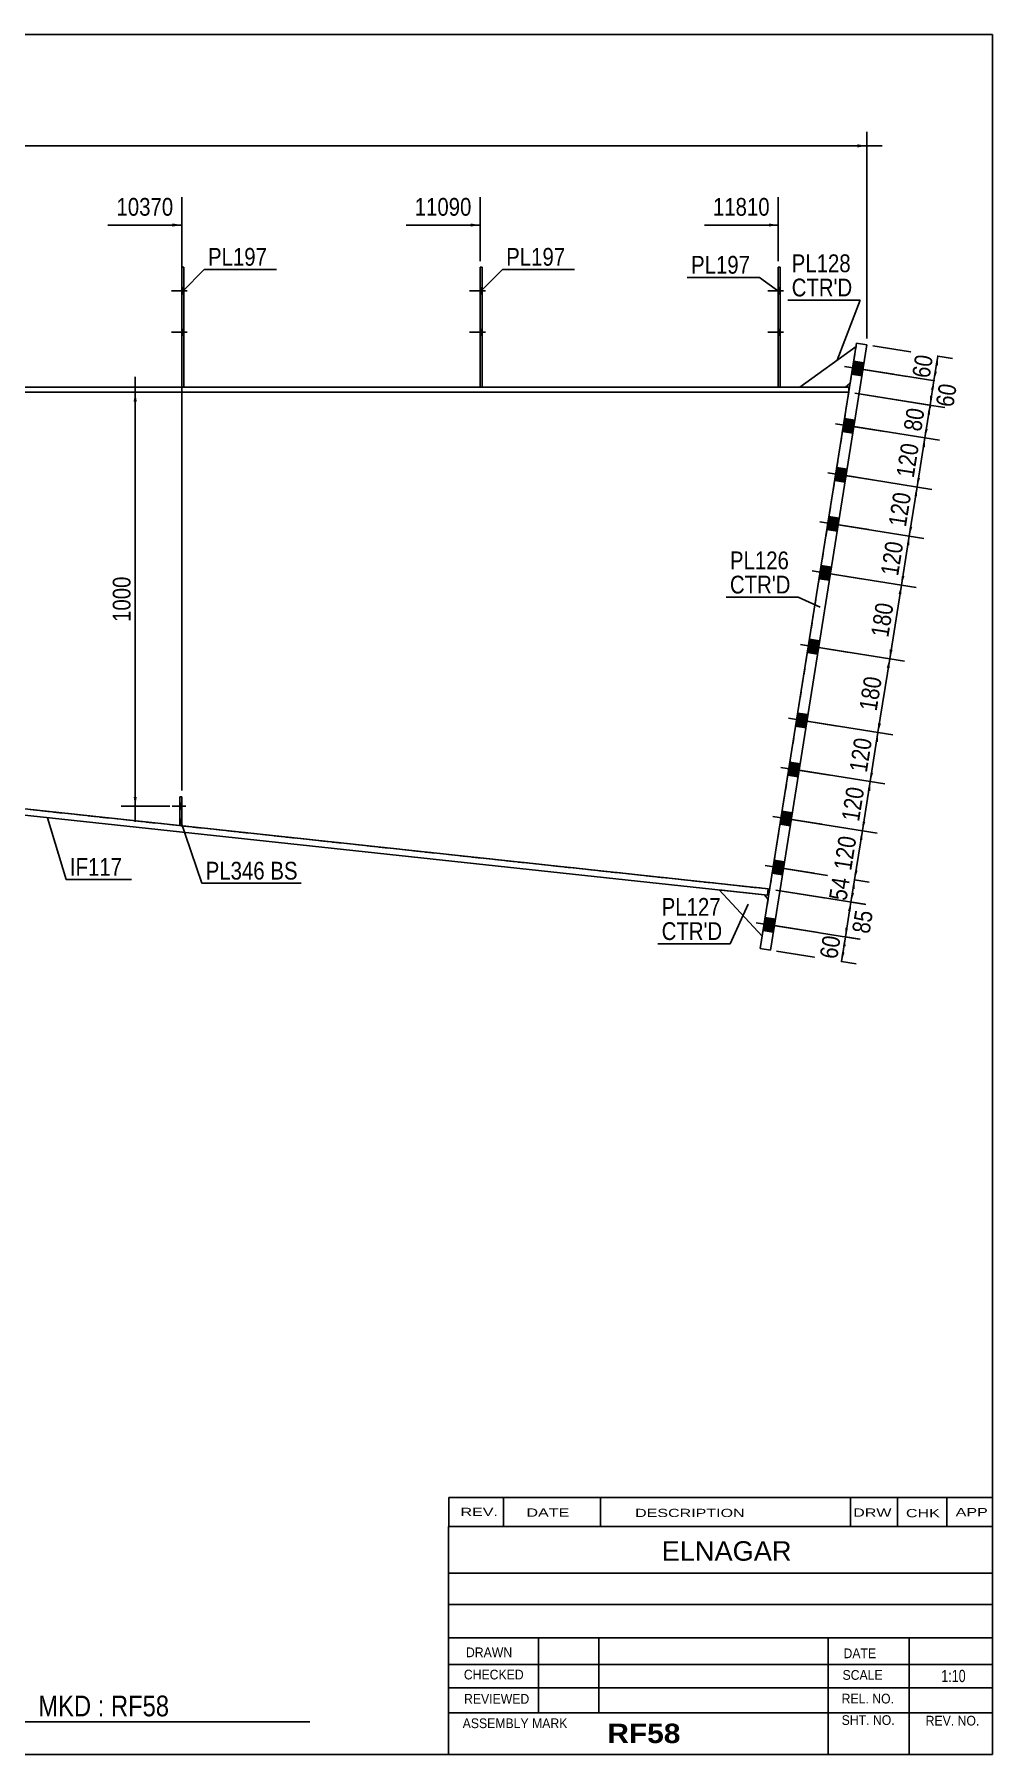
# Model space of a CAD drawing. Header units: millimetres. Extents: x -24 to 379, y -189 to 88.
# Drawn here: x 224.3 to 378.5, y -189.4 to 87.6 of the extents above; entities that cross this region are included whole.
import ezdxf

# ---------------------------------------------------------------- set-up
doc = ezdxf.new("R2010")
doc.units = ezdxf.units.MM
doc.linetypes.add('DXK_LINE_DOT1', pattern=[1.8814, 0.9407, -0.9407])
doc.linetypes.add('DXK_LINE_DOT2', pattern=[3.9198, 1.9599, -1.9599])
doc.styles.add('Arial', font='ARIAL.TTF', dxfattribs={"height": 0.2})
doc.styles.add('Arial Bold', font='ARIALBD.TTF', dxfattribs={"height": 0.2})
doc.styles.add('Arial Narrow', font='ARIALN.TTF', dxfattribs={"height": 0.2})

# ---------------------------------------------------------------- blocks, each defined once
blk = doc.blocks.new('Unknown-627207669-1211')
at = {"color": 5, "linetype": 'Continuous'}
for p, q in [((378.54, 87.63), (-21.46, 87.63)), ((-21.46, 87.63), (-21.46, -189.37)), ((378.54, -189.37), (378.54, 87.63)), ((-21.46, -189.37), (378.54, -189.37))]:
    blk.add_line(p, q, dxfattribs=at)
at = {"color": 174, "linetype": 'Continuous', "style": 'Arial'}
blk.add_text('Tekla structures', height=1.9102, rotation=90, dxfattribs=at).set_placement((-21.96, -188.87))
blk = doc.blocks.new('Part-627207669-1991 - 1598')
at = {"color": 2, "linetype": 'Continuous'}
for p, q in [((176.72, -32.15), (176.62, -33.15)), ((176.62, -33.15), (342.3, -50.97)), ((176.72, -32.15), (342.41, -49.97)), ((342.41, -49.97), (342.3, -50.97))]:
    blk.add_line(p, q, dxfattribs=at)
blk = doc.blocks.new('Part-627207669-2062 - 1598')
at = {"color": 2, "linetype": 'Continuous'}
for p, q in [((166.25, 30), (166.25, -30)), ((342.67, -50), (342.41, -49.97))]:
    blk.add_line(p, q, dxfattribs=at)
at = {"color": 7, "linetype": 'DXK_LINE_DOT1'}
for p, q in [((166.25, 30), (171.72, 30)), ((171.82, 30), (355.39, 30)), ((355.39, 30), (342.67, -50)), ((166.25, -30), (166.92, -30)), ((171.72, -30.52), (166.92, -30)), ((166.92, -30), (171.72, -30.52)), ((342.41, -49.97), (171.82, -31.62)), ((171.82, -31.62), (342.67, -49.99))]:
    blk.add_line(p, q, dxfattribs=at)
blk = doc.blocks.new('Part-627207669-1969 - 1598')
at = {"color": 2, "linetype": 'Continuous'}
for p, q in [((341.14, -59.58), (356.65, 37.9)), ((358.29, 37.64), (342.79, -59.84)), ((356.65, 37.9), (358.29, 37.64)), ((342.79, -59.84), (341.14, -59.58))]:
    blk.add_line(p, q, dxfattribs=at)
blk = doc.blocks.new('Part-627207669-1775 - 1598')
at = {"color": 2, "linetype": 'Continuous'}
for p, q in [((296.37, 50.13), (296.04, 50.13)), ((296.04, 50.13), (296.04, 30.8)), ((296.37, 30.8), (296.37, 50.13))]:
    blk.add_line(p, q, dxfattribs=at)
at = {"color": 7, "linetype": 'DXK_LINE_DOT1'}
blk.add_line((296.04, 30.8), (296.37, 30.8), dxfattribs=at)
blk = doc.blocks.new('Part-627207669-2106 - 1598')
at = {"color": 2, "linetype": 'Continuous'}
for p, q in [((152.25, 30.8), (152.25, 30)), ((171.72, 30.8), (152.25, 30.8)), ((355.39, 30.8), (171.82, 30.8)), ((355.39, 30), (355.39, 30.8)), ((152.25, 30), (171.72, 30)), ((171.82, 30), (355.39, 30))]:
    blk.add_line(p, q, dxfattribs=at)
blk = doc.blocks.new('Part-627207669-1780 - 1598')
at = {"color": 2, "linetype": 'Continuous'}
for p, q in [((344.37, 50.13), (344.04, 50.13)), ((344.04, 50.13), (344.04, 30.8)), ((344.37, 30.8), (344.37, 50.13))]:
    blk.add_line(p, q, dxfattribs=at)
at = {"color": 7, "linetype": 'DXK_LINE_DOT1'}
blk.add_line((344.04, 30.8), (344.37, 30.8), dxfattribs=at)
blk = doc.blocks.new('Part-627207669-1911 - 1598')
at = {"color": 2, "linetype": 'Continuous'}
for p, q in [((356.57, 37.38), (347.52, 30.8)), ((354.85, 30.8), (355.62, 31.46))]:
    blk.add_line(p, q, dxfattribs=at)
at = {"color": 7, "linetype": 'DXK_LINE_DOT1'}
for p, q in [((355.62, 31.46), (356.57, 37.38)), ((347.52, 30.8), (354.85, 30.8))]:
    blk.add_line(p, q, dxfattribs=at)
blk = doc.blocks.new('Part-627207669-1940 - 1598')
at = {"color": 2, "linetype": 'Continuous'}
for p, q in [((341.46, -57.58), (334.55, -50.14)), ((341.85, -50.93), (334.55, -50.14)), ((342.4, -51.66), (341.85, -50.93))]:
    blk.add_line(p, q, dxfattribs=at)
at = {"color": 7, "linetype": 'DXK_LINE_DOT1'}
blk.add_line((342.4, -51.66), (341.46, -57.58), dxfattribs=at)
blk = doc.blocks.new('Bolt-627207669-2156 - 1598')
at = {"linetype": 'Continuous'}
for points in [[(356.19, 35), (355.85, 32.9), (357.5, 32.64), (357.83, 34.74)], [(356.19, 35), (355.85, 32.9), (357.5, 32.64), (357.83, 34.74)], [(356.19, 35), (355.85, 32.9), (357.5, 32.64), (357.83, 34.74)], [(356.19, 35), (355.85, 32.9), (357.5, 32.64), (357.83, 34.74)], [(354.72, 25.79), (354.39, 23.68), (356.03, 23.42), (356.37, 25.52)], [(354.72, 25.79), (354.39, 23.68), (356.03, 23.42), (356.37, 25.52)], [(354.72, 25.79), (354.39, 23.68), (356.03, 23.42), (356.37, 25.52)], [(354.72, 25.79), (354.39, 23.68), (356.03, 23.42), (356.37, 25.52)], [(353.46, 17.89), (353.13, 15.78), (354.77, 15.52), (355.11, 17.62)], [(353.46, 17.89), (353.13, 15.78), (354.77, 15.52), (355.11, 17.62)], [(353.46, 17.89), (353.13, 15.78), (354.77, 15.52), (355.11, 17.62)], [(353.46, 17.89), (353.13, 15.78), (354.77, 15.52), (355.11, 17.62)], [(352.21, 9.98), (351.87, 7.88), (353.52, 7.62), (353.85, 9.72)], [(352.21, 9.98), (351.87, 7.88), (353.52, 7.62), (353.85, 9.72)], [(352.21, 9.98), (351.87, 7.88), (353.52, 7.62), (353.85, 9.72)], [(352.21, 9.98), (351.87, 7.88), (353.52, 7.62), (353.85, 9.72)], [(350.95, 2.08), (350.62, -0.02), (352.26, -0.28), (352.6, 1.82)], [(350.95, 2.08), (350.62, -0.02), (352.26, -0.28), (352.6, 1.82)], [(350.95, 2.08), (350.62, -0.02), (352.26, -0.28), (352.6, 1.82)], [(350.95, 2.08), (350.62, -0.02), (352.26, -0.28), (352.6, 1.82)], [(349.06, -9.78), (348.73, -11.89), (350.37, -12.15), (350.71, -10.04)], [(349.06, -9.78), (348.73, -11.89), (350.37, -12.15), (350.71, -10.04)], [(349.06, -9.78), (348.73, -11.89), (350.37, -12.15), (350.71, -10.04)], [(349.06, -9.78), (348.73, -11.89), (350.37, -12.15), (350.71, -10.04)], [(347.18, -21.65), (346.84, -23.76), (348.49, -24.02), (348.82, -21.91)], [(347.18, -21.65), (346.84, -23.76), (348.49, -24.02), (348.82, -21.91)], [(347.18, -21.65), (346.84, -23.76), (348.49, -24.02), (348.82, -21.91)], [(347.18, -21.65), (346.84, -23.76), (348.49, -24.02), (348.82, -21.91)], [(345.92, -29.55), (345.58, -31.66), (347.23, -31.92), (347.56, -29.82)], [(345.92, -29.55), (345.58, -31.66), (347.23, -31.92), (347.56, -29.82)], [(345.92, -29.55), (345.58, -31.66), (347.23, -31.92), (347.56, -29.82)], [(345.92, -29.55), (345.58, -31.66), (347.23, -31.92), (347.56, -29.82)], [(344.66, -37.45), (344.33, -39.56), (345.97, -39.82), (346.31, -37.72)], [(344.66, -37.45), (344.33, -39.56), (345.97, -39.82), (346.31, -37.72)], [(344.66, -37.45), (344.33, -39.56), (345.97, -39.82), (346.31, -37.72)], [(344.66, -37.45), (344.33, -39.56), (345.97, -39.82), (346.31, -37.72)], [(343.41, -45.35), (343.07, -47.46), (344.72, -47.72), (345.05, -45.62)], [(343.41, -45.35), (343.07, -47.46), (344.72, -47.72), (345.05, -45.62)], [(343.41, -45.35), (343.07, -47.46), (344.72, -47.72), (345.05, -45.62)], [(343.41, -45.35), (343.07, -47.46), (344.72, -47.72), (345.05, -45.62)], [(341.94, -54.57), (341.6, -56.68), (343.25, -56.94), (343.59, -54.83)], [(341.94, -54.57), (341.6, -56.68), (343.25, -56.94), (343.59, -54.83)], [(341.94, -54.57), (341.6, -56.68), (343.25, -56.94), (343.59, -54.83)], [(341.94, -54.57), (341.6, -56.68), (343.25, -56.94), (343.59, -54.83)]]:
    blk.add_hatch(color=3, dxfattribs=at).paths.add_polyline_path(points)
at = {"color": 3, "linetype": 'Continuous'}
for p, q in [((354.72, 34.16), (362.6, 32.9)), ((354.72, 34.16), (362.6, 32.9)), ((354.72, 34.16), (362.6, 32.9)), ((354.72, 34.16), (362.6, 32.9)), ((356.19, 35), (357.83, 34.74)), ((356.19, 35), (357.83, 34.74)), ((356.19, 35), (357.83, 34.74)), ((356.19, 35), (357.83, 34.74)), ((355.85, 32.9), (357.5, 32.64)), ((355.85, 32.9), (357.5, 32.64)), ((355.85, 32.9), (357.5, 32.64)), ((355.85, 32.9), (357.5, 32.64)), ((353.25, 24.94), (361.14, 23.69)), ((353.25, 24.94), (361.14, 23.69)), ((353.25, 24.94), (361.14, 23.69)), ((353.25, 24.94), (361.14, 23.69)), ((354.72, 25.79), (356.37, 25.52)), ((354.72, 25.79), (356.37, 25.52)), ((354.72, 25.79), (356.37, 25.52)), ((354.72, 25.79), (356.37, 25.52)), ((354.39, 23.68), (356.03, 23.42)), ((354.39, 23.68), (356.03, 23.42)), ((354.39, 23.68), (356.03, 23.42)), ((354.39, 23.68), (356.03, 23.42)), ((352, 17.04), (359.88, 15.79)), ((352, 17.04), (359.88, 15.79)), ((352, 17.04), (359.88, 15.79)), ((352, 17.04), (359.88, 15.79)), ((353.46, 17.89), (355.11, 17.62)), ((353.46, 17.89), (355.11, 17.62)), ((353.46, 17.89), (355.11, 17.62)), ((353.46, 17.89), (355.11, 17.62)), ((353.13, 15.78), (354.77, 15.52)), ((353.13, 15.78), (354.77, 15.52)), ((353.13, 15.78), (354.77, 15.52)), ((353.13, 15.78), (354.77, 15.52)), ((350.74, 9.14), (358.62, 7.88)), ((350.74, 9.14), (358.62, 7.88)), ((350.74, 9.14), (358.62, 7.88)), ((350.74, 9.14), (358.62, 7.88)), ((352.21, 9.98), (353.85, 9.72)), ((352.21, 9.98), (353.85, 9.72)), ((352.21, 9.98), (353.85, 9.72)), ((352.21, 9.98), (353.85, 9.72)), ((351.87, 7.88), (353.52, 7.62)), ((351.87, 7.88), (353.52, 7.62)), ((351.87, 7.88), (353.52, 7.62)), ((351.87, 7.88), (353.52, 7.62)), ((349.48, 1.24), (357.37, -0.02)), ((349.48, 1.24), (357.37, -0.02)), ((349.48, 1.24), (357.37, -0.02)), ((349.48, 1.24), (357.37, -0.02)), ((350.95, 2.08), (352.6, 1.82)), ((350.95, 2.08), (352.6, 1.82)), ((350.95, 2.08), (352.6, 1.82)), ((350.95, 2.08), (352.6, 1.82)), ((350.62, -0.02), (352.26, -0.28)), ((350.62, -0.02), (352.26, -0.28)), ((350.62, -0.02), (352.26, -0.28)), ((350.62, -0.02), (352.26, -0.28)), ((347.6, -10.63), (355.48, -11.88)), ((347.6, -10.63), (355.48, -11.88)), ((347.6, -10.63), (355.48, -11.88)), ((347.6, -10.63), (355.48, -11.88)), ((349.06, -9.78), (350.71, -10.04)), ((349.06, -9.78), (350.71, -10.04)), ((349.06, -9.78), (350.71, -10.04)), ((349.06, -9.78), (350.71, -10.04)), ((348.73, -11.89), (350.37, -12.15)), ((348.73, -11.89), (350.37, -12.15)), ((348.73, -11.89), (350.37, -12.15)), ((348.73, -11.89), (350.37, -12.15)), ((347.18, -21.65), (348.82, -21.91)), ((347.18, -21.65), (348.82, -21.91)), ((347.18, -21.65), (348.82, -21.91)), ((347.18, -21.65), (348.82, -21.91)), ((345.71, -22.5), (353.59, -23.75)), ((345.71, -22.5), (353.59, -23.75)), ((345.71, -22.5), (353.59, -23.75)), ((345.71, -22.5), (353.59, -23.75)), ((346.84, -23.76), (348.49, -24.02)), ((346.84, -23.76), (348.49, -24.02)), ((346.84, -23.76), (348.49, -24.02)), ((346.84, -23.76), (348.49, -24.02)), ((344.45, -30.4), (352.34, -31.65)), ((344.45, -30.4), (352.34, -31.65)), ((344.45, -30.4), (352.34, -31.65)), ((344.45, -30.4), (352.34, -31.65)), ((345.92, -29.55), (347.56, -29.82)), ((345.92, -29.55), (347.56, -29.82)), ((345.92, -29.55), (347.56, -29.82)), ((345.92, -29.55), (347.56, -29.82)), ((345.58, -31.66), (347.23, -31.92)), ((345.58, -31.66), (347.23, -31.92)), ((345.58, -31.66), (347.23, -31.92)), ((345.58, -31.66), (347.23, -31.92)), ((343.19, -38.3), (351.08, -39.55)), ((343.19, -38.3), (351.08, -39.55)), ((343.19, -38.3), (351.08, -39.55)), ((343.19, -38.3), (351.08, -39.55)), ((344.66, -37.45), (346.31, -37.72)), ((344.66, -37.45), (346.31, -37.72)), ((344.66, -37.45), (346.31, -37.72)), ((344.66, -37.45), (346.31, -37.72)), ((344.33, -39.56), (345.97, -39.82)), ((344.33, -39.56), (345.97, -39.82)), ((344.33, -39.56), (345.97, -39.82)), ((344.33, -39.56), (345.97, -39.82)), ((341.94, -46.2), (349.82, -47.46)), ((341.94, -46.2), (349.82, -47.46)), ((341.94, -46.2), (349.82, -47.46)), ((341.94, -46.2), (349.82, -47.46)), ((343.41, -45.35), (345.05, -45.62)), ((343.41, -45.35), (345.05, -45.62)), ((343.41, -45.35), (345.05, -45.62)), ((343.41, -45.35), (345.05, -45.62)), ((343.07, -47.46), (344.72, -47.72)), ((343.07, -47.46), (344.72, -47.72)), ((343.07, -47.46), (344.72, -47.72)), ((343.07, -47.46), (344.72, -47.72)), ((341.94, -54.57), (343.59, -54.83)), ((341.94, -54.57), (343.59, -54.83)), ((341.94, -54.57), (343.59, -54.83)), ((341.94, -54.57), (343.59, -54.83)), ((340.47, -55.42), (348.36, -56.67)), ((340.47, -55.42), (348.36, -56.67)), ((340.47, -55.42), (348.36, -56.67)), ((340.47, -55.42), (348.36, -56.67)), ((341.6, -56.68), (343.25, -56.94)), ((341.6, -56.68), (343.25, -56.94)), ((341.6, -56.68), (343.25, -56.94)), ((341.6, -56.68), (343.25, -56.94))]:
    blk.add_line(p, q, dxfattribs=at)
blk = doc.blocks.new('Bolt-627207669-2158 - 1598')
at = {"linetype": 'Continuous'}
blk.add_hatch(color=3, dxfattribs=at).paths.add_polyline_path([(248.04, -37.12), (248.04, -36.18), (247.71, -36.18), (247.71, -37.12)])
at = {"color": 3, "linetype": 'Continuous'}
for p, q in [((248.67, -36.65), (246.47, -36.65)), ((248.04, -36.18), (247.71, -36.18)), ((248.04, -37.12), (247.71, -37.12))]:
    blk.add_line(p, q, dxfattribs=at)
blk = doc.blocks.new('Bolt-627207669-2159 - 1598')
at = {"color": 3, "linetype": 'DXK_LINE_DOT2'}
for p, q in [((248.67, -36.65), (246.47, -36.65)), ((248.04, -36.18), (247.71, -36.18)), ((248.04, -37.12), (247.71, -37.12))]:
    blk.add_line(p, q, dxfattribs=at)
blk = doc.blocks.new('Bolt-627207669-2160 - 1598')
at = {"linetype": 'Continuous'}
for points in [[(248.37, 45.87), (248.37, 46.8), (248.04, 46.8), (248.04, 45.87)], [(248.37, 45.87), (248.37, 46.8), (248.04, 46.8), (248.04, 45.87)], [(248.37, 39.2), (248.37, 40.13), (248.04, 40.13), (248.04, 39.2)], [(248.37, 39.2), (248.37, 40.13), (248.04, 40.13), (248.04, 39.2)]]:
    blk.add_hatch(color=3, dxfattribs=at).paths.add_polyline_path(points)
at = {"color": 3, "linetype": 'Continuous'}
for p, q in [((248.91, 46.33), (246.37, 46.33)), ((248.91, 46.33), (246.37, 46.33)), ((248.37, 46.8), (248.04, 46.8)), ((248.37, 46.8), (248.04, 46.8)), ((248.37, 45.87), (248.04, 45.87)), ((248.37, 45.87), (248.04, 45.87)), ((248.91, 39.67), (246.37, 39.67)), ((248.91, 39.67), (246.37, 39.67)), ((248.37, 40.13), (248.04, 40.13)), ((248.37, 40.13), (248.04, 40.13)), ((248.37, 39.2), (248.04, 39.2)), ((248.37, 39.2), (248.04, 39.2))]:
    blk.add_line(p, q, dxfattribs=at)
blk = doc.blocks.new('Part-627207669-2165 - 1598')
at = {"color": 2, "linetype": 'Continuous'}
for p, q in [((247.71, -39.75), (247.71, -35.12)), ((247.71, -35.12), (248.04, -35.12)), ((248.04, -35.12), (248.04, -39.75)), ((248.04, -39.75), (247.71, -39.75))]:
    blk.add_line(p, q, dxfattribs=at)
at = {"color": 7, "linetype": 'DXK_LINE_DOT1'}
blk.add_line((247.71, -38.75), (248.04, -38.75), dxfattribs=at)
blk = doc.blocks.new('Part-627207669-2170 - 1598')
at = {"color": 7, "linetype": 'DXK_LINE_DOT1'}
for p, q in [((247.71, -39.75), (247.71, -35.12)), ((247.71, -35.12), (248.04, -35.12)), ((248.04, -39.75), (248.04, -35.12)), ((248.04, -39.75), (247.71, -39.75))]:
    blk.add_line(p, q, dxfattribs=at)
blk = doc.blocks.new('Part-627207669-2175 - 1598')
at = {"color": 2, "linetype": 'Continuous'}
for p, q in [((248.37, 50.13), (248.04, 50.13)), ((248.04, 50.13), (248.04, 30.8)), ((248.37, 30.8), (248.37, 50.13))]:
    blk.add_line(p, q, dxfattribs=at)
at = {"color": 7, "linetype": 'DXK_LINE_DOT1'}
blk.add_line((248.04, 30.8), (248.37, 30.8), dxfattribs=at)
blk = doc.blocks.new('Bolt-627207669-2254 - 1598')
at = {"linetype": 'Continuous'}
for points in [[(296.37, 45.87), (296.37, 46.8), (296.04, 46.8), (296.04, 45.87)], [(296.37, 45.87), (296.37, 46.8), (296.04, 46.8), (296.04, 45.87)], [(296.37, 39.2), (296.37, 40.13), (296.04, 40.13), (296.04, 39.2)], [(296.37, 39.2), (296.37, 40.13), (296.04, 40.13), (296.04, 39.2)]]:
    blk.add_hatch(color=3, dxfattribs=at).paths.add_polyline_path(points)
at = {"color": 3, "linetype": 'Continuous'}
for p, q in [((296.91, 46.33), (294.37, 46.33)), ((296.91, 46.33), (294.37, 46.33)), ((296.37, 46.8), (296.04, 46.8)), ((296.37, 46.8), (296.04, 46.8)), ((296.37, 45.87), (296.04, 45.87)), ((296.37, 45.87), (296.04, 45.87)), ((296.91, 39.67), (294.37, 39.67)), ((296.91, 39.67), (294.37, 39.67)), ((296.37, 40.13), (296.04, 40.13)), ((296.37, 40.13), (296.04, 40.13)), ((296.37, 39.2), (296.04, 39.2)), ((296.37, 39.2), (296.04, 39.2))]:
    blk.add_line(p, q, dxfattribs=at)
blk = doc.blocks.new('Bolt-627207669-2255 - 1598')
at = {"linetype": 'Continuous'}
for points in [[(344.37, 45.87), (344.37, 46.8), (344.04, 46.8), (344.04, 45.87)], [(344.37, 45.87), (344.37, 46.8), (344.04, 46.8), (344.04, 45.87)], [(344.37, 39.2), (344.37, 40.13), (344.04, 40.13), (344.04, 39.2)], [(344.37, 39.2), (344.37, 40.13), (344.04, 40.13), (344.04, 39.2)]]:
    blk.add_hatch(color=3, dxfattribs=at).paths.add_polyline_path(points)
at = {"color": 3, "linetype": 'Continuous'}
for p, q in [((344.91, 46.33), (342.37, 46.33)), ((344.91, 46.33), (342.37, 46.33)), ((344.37, 46.8), (344.04, 46.8)), ((344.37, 46.8), (344.04, 46.8)), ((344.37, 45.87), (344.04, 45.87)), ((344.37, 45.87), (344.04, 45.87)), ((344.91, 39.67), (342.37, 39.67)), ((344.91, 39.67), (342.37, 39.67)), ((344.37, 40.13), (344.04, 40.13)), ((344.37, 40.13), (344.04, 40.13)), ((344.37, 39.2), (344.04, 39.2)), ((344.37, 39.2), (344.04, 39.2))]:
    blk.add_line(p, q, dxfattribs=at)
blk = doc.blocks.new('StraightDimension-627207669-2684 - 1598')
at = {"linetype": 'Continuous'}
for points in [[(359.61, -26.23), (360.09, -24.79), (360.1, -26.31)], [(359.32, -31.25), (358.84, -32.69), (358.83, -31.17)]]:
    blk.add_hatch(color=7, dxfattribs=at).paths.add_polyline_path(points)
at = {"color": 7, "linetype": 'Continuous'}
for p, q in [((347.99, -22.87), (362.46, -25.17)), ((358.84, -32.69), (360.09, -24.79)), ((346.74, -30.77), (361.21, -33.07))]:
    blk.add_line(p, q, dxfattribs=at)
at = {"color": 0}
blk.add_wipeout([(359.84, -25.42), (355.69, -24.76), (354.64, -31.36), (358.79, -32.02)], dxfattribs=at)
at = {"color": 3, "style": 'Arial Narrow'}
blk.add_text('120', height=2.863, rotation=80.9647, dxfattribs=at).set_placement((358.29, -31.33))
blk = doc.blocks.new('StraightDimension-627207669-2736 - 1598')
at = {"linetype": 'Continuous'}
for points in [[(369.59, 33.31), (369.11, 31.87), (369.09, 33.39)], [(369.25, 34.38), (369.73, 35.82), (369.74, 34.3)]]:
    blk.add_hatch(color=7, dxfattribs=at).paths.add_polyline_path(points)
at = {"color": 7, "linetype": 'Continuous'}
for p, q in [((359.28, 37.48), (372.1, 35.44)), ((357.01, 33.79), (371.48, 31.49)), ((369.11, 31.87), (369.73, 35.82))]:
    blk.add_line(p, q, dxfattribs=at)
at = {"color": 0}
blk.add_wipeout([(369.65, 36.27), (365.5, 36.93), (364.74, 32.13), (368.89, 31.47)], dxfattribs=at)
at = {"color": 3, "style": 'Arial Narrow'}
blk.add_text('60', height=2.863, rotation=80.9647, dxfattribs=at).set_placement((368.39, 32.16))
blk = doc.blocks.new('StraightDimension-627207669-2278 - 1598')
at = {"linetype": 'Continuous'}
blk.add_hatch(color=7, dxfattribs=at).paths.add_polyline_path([(342.54, 57.18), (344.04, 56.93), (342.54, 56.68)])
at = {"color": 7, "linetype": 'Continuous'}
for p, q in [((344.04, 51.13), (344.04, 61.43)), ((332.15, 56.93), (344.04, 56.93))]:
    blk.add_line(p, q, dxfattribs=at)
at = {"color": 0}
blk.add_wipeout([(343.27, 57.83), (343.27, 62.03), (332.93, 62.03), (332.93, 57.83)], dxfattribs=at)
at = {"color": 3, "style": 'Arial Narrow'}
blk.add_text('11810', height=2.863, dxfattribs=at).set_placement((333.53, 58.43))
blk = doc.blocks.new('StraightDimension-627207669-2479 - 1598')
at = {"linetype": 'Continuous'}
for points in [[(0.17, 69.43), (-1.33, 69.68), (0.17, 69.93)], [(356.79, 69.93), (358.29, 69.68), (356.79, 69.43)]]:
    blk.add_hatch(color=7, dxfattribs=at).paths.add_polyline_path(points)
at = {"color": 7, "linetype": 'Continuous'}
for p, q in [((-1.33, 69.68), (-3.83, 69.68)), ((-1.33, 39), (-1.33, 71.93)), ((-1.33, 69.68), (358.29, 69.68)), ((358.29, 38.64), (358.29, 71.93)), ((358.29, 69.68), (360.79, 69.68))]:
    blk.add_line(p, q, dxfattribs=at)
at = {"color": 0}
blk.add_wipeout([(183.65, 69.83), (183.65, 74.03), (173.31, 74.03), (173.31, 69.83)], dxfattribs=at)
at = {"color": 3, "style": 'Arial Narrow'}
blk.add_text('12044', height=2.863, dxfattribs=at).set_placement((173.91, 70.43))
blk = doc.blocks.new('StraightDimension-627207669-2279 - 1598')
at = {"linetype": 'Continuous'}
blk.add_hatch(color=7, dxfattribs=at).paths.add_polyline_path([(294.54, 57.18), (296.04, 56.93), (294.54, 56.68)])
at = {"color": 7, "linetype": 'Continuous'}
for p, q in [((296.04, 51.13), (296.04, 61.43)), ((284.15, 56.93), (296.04, 56.93))]:
    blk.add_line(p, q, dxfattribs=at)
at = {"color": 0}
blk.add_wipeout([(295.27, 57.83), (295.27, 62.03), (284.93, 62.03), (284.93, 57.83)], dxfattribs=at)
at = {"color": 3, "style": 'Arial Narrow'}
blk.add_text('11090', height=2.863, dxfattribs=at).set_placement((285.53, 58.43))
blk = doc.blocks.new('StraightDimension-627207669-2280 - 1598')
at = {"linetype": 'Continuous'}
blk.add_hatch(color=7, dxfattribs=at).paths.add_polyline_path([(246.54, 57.18), (248.04, 56.93), (246.54, 56.68)])
at = {"color": 7, "linetype": 'Continuous'}
for p, q in [((248.04, -34.14), (248.04, 61.43)), ((236.15, 56.93), (248.04, 56.93))]:
    blk.add_line(p, q, dxfattribs=at)
at = {"color": 0}
blk.add_wipeout([(247.27, 57.83), (247.27, 62.03), (236.93, 62.03), (236.93, 57.83)], dxfattribs=at)
at = {"color": 3, "style": 'Arial Narrow'}
blk.add_text('10370', height=2.863, dxfattribs=at).set_placement((237.53, 58.43))
blk = doc.blocks.new('StraightDimension-627207669-2640 - 1598')
at = {"linetype": 'Continuous'}
for points in [[(354.38, -59.15), (354.86, -57.71), (354.87, -59.23)], [(354.71, -60.22), (354.23, -61.66), (354.22, -60.14)]]:
    blk.add_hatch(color=7, dxfattribs=at).paths.add_polyline_path(points)
at = {"color": 7, "linetype": 'Continuous'}
for p, q in [((342.76, -55.78), (357.23, -58.08)), ((354.23, -61.66), (354.86, -57.71)), ((343.78, -60), (356.6, -62.04))]:
    blk.add_line(p, q, dxfattribs=at)
at = {"color": 0}
blk.add_wipeout([(354.78, -57.26), (350.63, -56.6), (349.87, -61.4), (354.01, -62.06)], dxfattribs=at)
at = {"color": 3, "style": 'Arial Narrow'}
blk.add_text('60', height=2.863, rotation=80.9647, dxfattribs=at).set_placement((353.52, -61.37))
blk = doc.blocks.new('StraightDimension-627207669-2657 - 1598')
at = {"linetype": 'Continuous'}
for points in [[(364.64, 5.41), (365.13, 6.85), (365.14, 5.33)], [(364.35, 0.39), (363.87, -1.05), (363.86, 0.47)]]:
    blk.add_hatch(color=7, dxfattribs=at).paths.add_polyline_path(points)
at = {"color": 7, "linetype": 'Continuous'}
for p, q in [((353.03, 8.77), (367.5, 6.47)), ((363.87, -1.05), (365.13, 6.85)), ((351.77, 0.87), (366.24, -1.43))]:
    blk.add_line(p, q, dxfattribs=at)
at = {"color": 0}
blk.add_wipeout([(364.87, 6.22), (360.73, 6.88), (359.68, 0.28), (363.82, -0.38)], dxfattribs=at)
at = {"color": 3, "style": 'Arial Narrow'}
blk.add_text('120', height=2.863, rotation=80.9647, dxfattribs=at).set_placement((363.33, 0.31))
blk = doc.blocks.new('StraightDimension-627207669-2664 - 1598')
at = {"linetype": 'Continuous'}
for points in [[(363.39, -2.49), (363.87, -1.05), (363.88, -2.57)], [(362.46, -11.48), (361.98, -12.92), (361.97, -11.4)]]:
    blk.add_hatch(color=7, dxfattribs=at).paths.add_polyline_path(points)
at = {"color": 7, "linetype": 'Continuous'}
for p, q in [((351.77, 0.87), (366.24, -1.43)), ((361.98, -12.92), (363.87, -1.05)), ((349.88, -11), (364.35, -13.3))]:
    blk.add_line(p, q, dxfattribs=at)
at = {"color": 0}
blk.add_wipeout([(363.3, -3.66), (359.15, -3), (358.1, -9.6), (362.25, -10.26)], dxfattribs=at)
at = {"color": 3, "style": 'Arial Narrow'}
blk.add_text('180', height=2.863, rotation=80.9647, dxfattribs=at).set_placement((361.75, -9.58))
blk = doc.blocks.new('StraightDimension-627207669-2674 - 1598')
at = {"linetype": 'Continuous'}
for points in [[(361.5, -14.36), (361.98, -12.92), (361.99, -14.44)], [(360.58, -23.35), (360.09, -24.79), (360.08, -23.27)]]:
    blk.add_hatch(color=7, dxfattribs=at).paths.add_polyline_path(points)
at = {"color": 7, "linetype": 'Continuous'}
for p, q in [((349.88, -11), (364.35, -13.3)), ((360.09, -24.79), (361.98, -12.92)), ((347.99, -22.87), (362.46, -25.17))]:
    blk.add_line(p, q, dxfattribs=at)
at = {"color": 0}
blk.add_wipeout([(361.41, -15.53), (357.27, -14.87), (356.22, -21.47), (360.36, -22.13)], dxfattribs=at)
at = {"color": 3, "style": 'Arial Narrow'}
blk.add_text('180', height=2.863, rotation=80.9647, dxfattribs=at).set_placement((359.87, -21.45))
blk = doc.blocks.new('StraightDimension-627207669-2691 - 1598')
at = {"linetype": 'Continuous'}
for points in [[(358.35, -34.13), (358.84, -32.69), (358.85, -34.21)], [(358.06, -39.15), (357.58, -40.59), (357.57, -39.07)]]:
    blk.add_hatch(color=7, dxfattribs=at).paths.add_polyline_path(points)
at = {"color": 7, "linetype": 'Continuous'}
for p, q in [((346.74, -30.77), (361.21, -33.07)), ((357.58, -40.59), (358.84, -32.69)), ((345.48, -38.67), (359.95, -40.97))]:
    blk.add_line(p, q, dxfattribs=at)
at = {"color": 0}
blk.add_wipeout([(358.58, -33.32), (354.44, -32.66), (353.39, -39.26), (357.54, -39.92)], dxfattribs=at)
at = {"color": 3, "style": 'Arial Narrow'}
blk.add_text('120', height=2.863, rotation=80.9647, dxfattribs=at).set_placement((357.04, -39.23))
blk = doc.blocks.new('StraightDimension-627207669-2698 - 1598')
at = {"linetype": 'Continuous'}
for points in [[(357.1, -42.04), (357.58, -40.59), (357.59, -42.11)], [(356.81, -47.05), (356.32, -48.49), (356.31, -46.97)]]:
    blk.add_hatch(color=7, dxfattribs=at).paths.add_polyline_path(points)
at = {"color": 7, "linetype": 'Continuous'}
for p, q in [((345.48, -38.67), (359.95, -40.97)), ((356.32, -48.49), (357.58, -40.59)), ((344.23, -46.57), (358.69, -48.87))]:
    blk.add_line(p, q, dxfattribs=at)
at = {"color": 0}
blk.add_wipeout([(357.33, -41.22), (353.18, -40.56), (352.13, -47.16), (356.28, -47.82)], dxfattribs=at)
at = {"color": 3, "style": 'Arial Narrow'}
blk.add_text('120', height=2.863, rotation=80.9647, dxfattribs=at).set_placement((355.78, -47.13))
blk = doc.blocks.new('StraightDimension-627207669-2707 - 1598')
at = {"linetype": 'Continuous'}
for points in [[(355.84, -49.94), (356.32, -48.49), (356.33, -50.01)], [(356.24, -50.64), (355.75, -52.08), (355.74, -50.56)]]:
    blk.add_hatch(color=7, dxfattribs=at).paths.add_polyline_path(points)
at = {"color": 7, "linetype": 'Continuous'}
for p, q in [((344.23, -46.57), (358.69, -48.87)), ((355.75, -52.08), (356.32, -48.49)), ((343.65, -50.16), (358.12, -52.46))]:
    blk.add_line(p, q, dxfattribs=at)
at = {"color": 0}
blk.add_wipeout([(356.27, -47.87), (352.12, -47.21), (351.36, -52), (355.51, -52.66)], dxfattribs=at)
at = {"color": 3, "style": 'Arial Narrow'}
blk.add_text('54', height=2.863, rotation=80.9647, dxfattribs=at).set_placement((355.01, -51.98))
blk = doc.blocks.new('StraightDimension-627207669-2717 - 1598')
at = {"linetype": 'Continuous'}
for points in [[(355.27, -53.52), (355.75, -52.08), (355.76, -53.6)], [(355.34, -56.26), (354.86, -57.71), (354.85, -56.19)]]:
    blk.add_hatch(color=7, dxfattribs=at).paths.add_polyline_path(points)
at = {"color": 7, "linetype": 'Continuous'}
for p, q in [((343.65, -50.16), (357.98, -52.43)), ((354.86, -57.71), (355.75, -52.08)), ((342.76, -55.78), (357.08, -58.06))]:
    blk.add_line(p, q, dxfattribs=at)
at = {"color": 0}
blk.add_wipeout([(359.98, -53.18), (355.84, -52.52), (355.07, -57.32), (359.22, -57.98)], dxfattribs=at)
at = {"color": 3, "style": 'Arial Narrow'}
blk.add_text('85', height=2.863, rotation=80.9647, dxfattribs=at).set_placement((358.72, -57.29))
blk = doc.blocks.new('StraightDimension-627207669-2753 - 1598')
at = {"linetype": 'Continuous'}
for points in [[(368.62, 30.43), (369.11, 31.87), (369.12, 30.35)], [(368.96, 29.36), (368.48, 27.92), (368.47, 29.44)]]:
    blk.add_hatch(color=7, dxfattribs=at).paths.add_polyline_path(points)
at = {"color": 7, "linetype": 'Continuous'}
for p, q in [((357.01, 33.79), (371.33, 31.52)), ((368.48, 27.92), (369.11, 31.87)), ((356.38, 29.84), (370.7, 27.57))]:
    blk.add_line(p, q, dxfattribs=at)
at = {"color": 0}
blk.add_wipeout([(373.47, 31.61), (369.32, 32.27), (368.56, 27.47), (372.71, 26.81)], dxfattribs=at)
at = {"color": 3, "style": 'Arial Narrow'}
blk.add_text('60', height=2.863, rotation=80.9647, dxfattribs=at).set_placement((372.21, 27.5))
blk = doc.blocks.new('StraightDimension-627207669-2769 - 1598')
at = {"linetype": 'Continuous'}
for points in [[(367.99, 26.48), (368.48, 27.92), (368.49, 26.4)], [(368.12, 24.09), (367.64, 22.65), (367.63, 24.17)]]:
    blk.add_hatch(color=7, dxfattribs=at).paths.add_polyline_path(points)
at = {"color": 7, "linetype": 'Continuous'}
for p, q in [((356.38, 29.84), (370.85, 27.54)), ((367.64, 22.65), (368.48, 27.92)), ((355.54, 24.57), (370.01, 22.27))]:
    blk.add_line(p, q, dxfattribs=at)
at = {"color": 0}
blk.add_wipeout([(368.29, 27.7), (364.14, 28.36), (363.38, 23.57), (367.53, 22.91)], dxfattribs=at)
at = {"color": 3, "style": 'Arial Narrow'}
blk.add_text('80', height=2.863, rotation=80.9647, dxfattribs=at).set_placement((367.03, 23.59))
blk = doc.blocks.new('StraightDimension-627207669-2777 - 1598')
at = {"linetype": 'Continuous'}
for points in [[(367.16, 21.2), (367.64, 22.65), (367.65, 21.13)], [(366.87, 16.19), (366.38, 14.75), (366.37, 16.27)]]:
    blk.add_hatch(color=7, dxfattribs=at).paths.add_polyline_path(points)
at = {"color": 7, "linetype": 'Continuous'}
for p, q in [((355.54, 24.57), (370.01, 22.27)), ((366.38, 14.75), (367.64, 22.65)), ((354.28, 16.68), (368.75, 14.37))]:
    blk.add_line(p, q, dxfattribs=at)
at = {"color": 0}
blk.add_wipeout([(367.39, 22.02), (363.24, 22.68), (362.19, 16.08), (366.34, 15.42)], dxfattribs=at)
at = {"color": 3, "style": 'Arial Narrow'}
blk.add_text('120', height=2.863, rotation=80.9647, dxfattribs=at).set_placement((365.84, 16.11))
blk = doc.blocks.new('StraightDimension-627207669-2785 - 1598')
at = {"linetype": 'Continuous'}
for points in [[(365.9, 13.31), (366.38, 14.75), (366.39, 13.23)], [(365.61, 8.29), (365.13, 6.85), (365.11, 8.37)]]:
    blk.add_hatch(color=7, dxfattribs=at).paths.add_polyline_path(points)
at = {"color": 7, "linetype": 'Continuous'}
for p, q in [((354.28, 16.68), (368.75, 14.37)), ((365.13, 6.85), (366.38, 14.75)), ((353.03, 8.77), (367.5, 6.47))]:
    blk.add_line(p, q, dxfattribs=at)
at = {"color": 0}
blk.add_wipeout([(366.13, 14.12), (361.98, 14.78), (360.93, 8.18), (365.08, 7.52)], dxfattribs=at)
at = {"color": 3, "style": 'Arial Narrow'}
blk.add_text('120', height=2.863, rotation=80.9647, dxfattribs=at).set_placement((364.58, 8.21))
blk = doc.blocks.new('StraightDimension-627207669-4470 - 1598')
at = {"linetype": 'Continuous'}
for points in [[(240.29, 28.5), (240.54, 30), (240.79, 28.5)], [(240.79, -35.15), (240.54, -36.65), (240.29, -35.15)]]:
    blk.add_hatch(color=7, dxfattribs=at).paths.add_polyline_path(points)
at = {"color": 7, "linetype": 'Continuous'}
for p, q in [((240.54, 30), (240.54, 32.5)), ((242.87, 30), (238.29, 30)), ((240.54, -36.65), (240.54, 30)), ((246.09, -36.65), (238.29, -36.65)), ((240.54, -36.65), (240.54, -39.15))]:
    blk.add_line(p, q, dxfattribs=at)
at = {"color": 0}
blk.add_wipeout([(240.39, 0.93), (236.19, 0.93), (236.19, -7.58), (240.39, -7.58)], dxfattribs=at)
at = {"color": 3, "style": 'Arial Narrow'}
blk.add_text('1000', height=2.863, rotation=90.0002, dxfattribs=at).set_placement((239.79, -6.98))
blk = doc.blocks.new('CBS_CALLOFF-627207669-4778')
at = {"color": 7, "linetype": 'Continuous'}
blk.add_line((152.42, -184.1), (268.65, -184.12), dxfattribs=at)
at = {"color": 3, "linetype": 'Continuous', "style": 'Arial Narrow'}
blk.add_text('QTY= 2 Nos.      RAFTER     MKD : RF58', height=3.3405, dxfattribs=at).set_placement((175.71, -183.21))
blk = doc.blocks.new('CBS_NAME_BLOG-627207669-4779')
at = {"color": 7, "linetype": 'Continuous'}
for p, q in [((290.95, -152.62), (378.47, -152.62)), ((290.95, -189.33), (290.95, -152.62)), ((290.95, -160.16), (378.47, -160.16)), ((291.02, -165.21), (378.54, -165.21)), ((290.95, -170.59), (378.47, -170.59)), ((305.47, -182.69), (305.47, -170.59)), ((315.16, -182.67), (315.16, -170.6)), ((352.07, -189.33), (352.07, -170.6)), ((365.13, -189.33), (365.13, -170.59)), ((290.96, -174.88), (378.54, -174.87)), ((290.95, -178.63), (378.47, -178.63)), ((290.95, -182.67), (378.47, -182.67)), ((290.95, -189.37), (378.54, -189.37))]:
    blk.add_line(p, q, dxfattribs=at)
at = {"color": 3, "linetype": 'Continuous', "style": 'Arial'}
blk.add_text('ELNAGAR', height=3.133, dxfattribs=at).set_placement((325.27, -158.15))
at = {"color": 3, "linetype": 'Continuous'}
for s, height, style, width, p in [('DRAWN', 1.566, 'Arial', 0.9, (293.78, -173.69)), ('DATE', 1.566, 'Arial', 0.9, (354.55, -173.85)), ('CHECKED', 1.566, 'Arial', 0.9, (293.44, -177.27)), ('SCALE', 1.566, 'Arial', 0.9, (354.39, -177.33)), ('1:10', 1.957, 'Arial Narrow', 0.9, (370.28, -177.69)), ('REVIEWED', 1.566, 'Arial', 0.9, (293.47, -181.18)), ('REL. NO.', 1.566, 'Arial', 0.9, (354.25, -181.14)), ('ASSEMBLY MARK', 1.5663, 'Arial', 0.9, (293.25, -185.11)), ('RF58', 3.131, 'Arial Bold', 1.1, (316.53, -187.52)), ('SHT. NO.', 1.566, 'Arial', 0.9, (354.25, -184.6)), ('REV. NO.', 1.566, 'Arial', 0.9, (367.77, -184.69))]:
    blk.add_text(s, height=height, dxfattribs=dict(at, style=style, width=width)).set_placement(p)
blk = doc.blocks.new('CBS_REVISION-627207669-4780')
at = {"color": 7, "linetype": 'Continuous'}
for p, q in [((291.03, -147.99), (378.53, -147.99)), ((291.03, -147.99), (291.03, -152.62)), ((299.83, -147.99), (299.83, -152.62)), ((315.43, -147.99), (315.43, -152.56)), ((355.68, -147.99), (355.68, -152.62)), ((363.22, -147.99), (363.22, -152.62)), ((371.17, -147.99), (371.17, -152.62)), ((291.03, -152.62), (378.53, -152.62))]:
    blk.add_line(p, q, dxfattribs=at)
at = {"color": 7, "style": 'Arial Narrow', "width": 1.7}
for s, height, p in [('REV.', 1.326, (292.9, -150.95)), ('DATE', 1.326, (303.52, -151.06)), ('DESCRIPTION', 1.3257, (321, -151.12)), ('DRW', 1.326, (356.11, -151.06)), ('CHK', 1.326, (364.6, -151.15)), ('APP', 1.326, (372.6, -150.99))]:
    blk.add_text(s, height=height, dxfattribs=at).set_placement(p)
blk = doc.blocks.new('Mark-627207669-1965 - 1598')
at = {"color": 0}
blk.add_wipeout([(345.77, 1.5), (345.77, 4.5), (336.27, 4.5), (336.27, 1.5)], dxfattribs=at)
blk.add_wipeout([(345.77, 1.5), (345.77, 4.5), (336.27, 4.5), (336.27, 1.5)], dxfattribs=at)
blk.add_wipeout([(346.03, -2.4), (346.03, 0.6), (336.27, 0.6), (336.27, -2.4)], dxfattribs=at)
blk.add_wipeout([(346.03, -2.4), (346.03, 0.6), (336.27, 0.6), (336.27, -2.4)], dxfattribs=at)
at = {"color": 7, "linetype": 'Continuous'}
for p in [(335.67, -3), (350.81, -4.59)]:
    blk.add_line(p, (347.27, -3), dxfattribs=at)
at = {"color": 3, "style": 'Arial Narrow'}
blk.add_text('PL126', height=2.863, dxfattribs=at).set_placement((336.27, 1.5))
at = {"color": 1, "style": 'Arial Narrow'}
blk.add_text("CTR'D", height=2.863, dxfattribs=at).set_placement((336.27, -2.4))
blk = doc.blocks.new('Mark-627207669-1771 - 1598')
at = {"color": 0}
blk.add_wipeout([(309.77, 50.38), (309.77, 53.38), (300.26, 53.38), (300.26, 50.38)], dxfattribs=at)
blk.add_wipeout([(309.77, 50.38), (309.77, 53.38), (300.26, 53.38), (300.26, 50.38)], dxfattribs=at)
at = {"color": 7, "linetype": 'Continuous'}
for p, q in [((296.13, 46.24), (299.66, 49.78)), ((299.66, 49.78), (311.27, 49.78))]:
    blk.add_line(p, q, dxfattribs=at)
at = {"color": 3, "style": 'Arial Narrow'}
blk.add_text('PL197', height=2.863, dxfattribs=at).set_placement((300.26, 50.38))
blk = doc.blocks.new('Mark-627207669-1776 - 1598')
at = {"color": 7, "linetype": 'Continuous'}
blk.add_line((344.13, 46.24), (341.02, 48.5), dxfattribs=at)
at = {"color": 0}
blk.add_wipeout([(339.52, 49.1), (339.52, 52.1), (330.01, 52.1), (330.01, 49.1)], dxfattribs=at)
blk.add_wipeout([(339.52, 49.1), (339.52, 52.1), (330.01, 52.1), (330.01, 49.1)], dxfattribs=at)
at = {"color": 7, "linetype": 'Continuous'}
blk.add_line((329.41, 48.5), (341.02, 48.5), dxfattribs=at)
at = {"color": 3, "style": 'Arial Narrow'}
blk.add_text('PL197', height=2.863, dxfattribs=at).set_placement((330.01, 49.1))
blk = doc.blocks.new('Mark-627207669-1907 - 1598')
at = {"color": 0}
blk.add_wipeout([(355.71, 49.34), (355.71, 52.34), (346.21, 52.34), (346.21, 49.34)], dxfattribs=at)
blk.add_wipeout([(355.71, 49.34), (355.71, 52.34), (346.21, 52.34), (346.21, 49.34)], dxfattribs=at)
blk.add_wipeout([(355.96, 45.44), (355.96, 48.44), (346.21, 48.44), (346.21, 45.44)], dxfattribs=at)
blk.add_wipeout([(355.96, 45.44), (355.96, 48.44), (346.21, 48.44), (346.21, 45.44)], dxfattribs=at)
at = {"color": 7, "linetype": 'Continuous'}
for p in [(345.61, 44.84), (353.51, 35.16)]:
    blk.add_line(p, (357.21, 44.84), dxfattribs=at)
at = {"color": 3, "style": 'Arial Narrow'}
blk.add_text('PL128', height=2.863, dxfattribs=at).set_placement((346.21, 49.34))
at = {"color": 1, "style": 'Arial Narrow'}
blk.add_text("CTR'D", height=2.863, dxfattribs=at).set_placement((346.21, 45.44))
blk = doc.blocks.new('Mark-627207669-1987 - 1598')
at = {"color": 0}
blk.add_wipeout([(238.44, -47.86), (238.44, -44.86), (230.03, -44.86), (230.03, -47.86)], dxfattribs=at)
blk.add_wipeout([(238.44, -47.86), (238.44, -44.86), (230.03, -44.86), (230.03, -47.86)], dxfattribs=at)
at = {"color": 7, "linetype": 'Continuous'}
for p, q in [((226.44, -38.5), (229.43, -48.46)), ((229.43, -48.46), (239.94, -48.46))]:
    blk.add_line(p, q, dxfattribs=at)
at = {"color": 3, "style": 'Arial Narrow'}
blk.add_text('IF117', height=2.863, dxfattribs=at).set_placement((230.03, -47.86))
blk = doc.blocks.new('Mark-627207669-1936 - 1598')
at = {"color": 0}
blk.add_wipeout([(334.79, -54.3), (334.79, -51.3), (325.28, -51.3), (325.28, -54.3)], dxfattribs=at)
blk.add_wipeout([(334.79, -54.3), (334.79, -51.3), (325.28, -51.3), (325.28, -54.3)], dxfattribs=at)
blk.add_wipeout([(335.04, -58.2), (335.04, -55.2), (325.28, -55.2), (325.28, -58.2)], dxfattribs=at)
blk.add_wipeout([(335.04, -58.2), (335.04, -55.2), (325.28, -55.2), (325.28, -58.2)], dxfattribs=at)
at = {"color": 7, "linetype": 'Continuous'}
for p in [(339.21, -52.44), (324.68, -58.8)]:
    blk.add_line(p, (336.29, -58.8), dxfattribs=at)
at = {"color": 3, "style": 'Arial Narrow'}
blk.add_text('PL127', height=2.863, dxfattribs=at).set_placement((325.28, -54.3))
at = {"color": 1, "style": 'Arial Narrow'}
blk.add_text("CTR'D", height=2.863, dxfattribs=at).set_placement((325.28, -58.2))
blk = doc.blocks.new('Mark-627207669-2171 - 1598')
at = {"color": 0}
blk.add_wipeout([(261.77, 50.38), (261.77, 53.38), (252.26, 53.38), (252.26, 50.38)], dxfattribs=at)
blk.add_wipeout([(261.77, 50.38), (261.77, 53.38), (252.26, 53.38), (252.26, 50.38)], dxfattribs=at)
at = {"color": 7, "linetype": 'Continuous'}
for p, q in [((248.13, 46.24), (251.66, 49.78)), ((251.66, 49.78), (263.27, 49.78))]:
    blk.add_line(p, q, dxfattribs=at)
at = {"color": 3, "style": 'Arial Narrow'}
blk.add_text('PL197', height=2.863, dxfattribs=at).set_placement((252.26, 50.38))
blk = doc.blocks.new('MarkSet-627207669-2817 - 1598')
at = {"color": 0}
blk.add_wipeout([(261.4, -48.47), (261.4, -45.47), (251.89, -45.47), (251.89, -48.47)], dxfattribs=at)
blk.add_wipeout([(261.4, -48.47), (261.4, -45.47), (251.89, -45.47), (251.89, -48.47)], dxfattribs=at)
at = {"color": 7, "linetype": 'Continuous'}
blk.add_line((247.79, -38.8), (251.29, -49.07), dxfattribs=at)
at = {"color": 0}
blk.add_wipeout([(266.68, -48.47), (266.68, -45.47), (262.3, -45.47), (262.3, -48.47)], dxfattribs=at)
blk.add_wipeout([(266.68, -48.47), (266.68, -45.47), (262.3, -45.47), (262.3, -48.47)], dxfattribs=at)
at = {"color": 7, "linetype": 'Continuous'}
blk.add_line((251.29, -49.07), (267.28, -49.07), dxfattribs=at)
at = {"color": 3, "style": 'Arial Narrow'}
for s, p in [('PL346', (251.89, -48.47)), ('BS', (262.3, -48.47))]:
    blk.add_text(s, height=2.863, dxfattribs=at).set_placement(p)

msp = doc.modelspace()

# ---------------------------------------------------------------- block references
for name in ['Unknown-627207669-1211', 'Part-627207669-2175 - 1598', 'Part-627207669-1775 - 1598', 'Part-627207669-1780 - 1598', 'Bolt-627207669-2160 - 1598', 'Bolt-627207669-2254 - 1598', 'Bolt-627207669-2255 - 1598', 'Part-627207669-1969 - 1598', 'Part-627207669-1911 - 1598', 'Bolt-627207669-2156 - 1598', 'Part-627207669-2106 - 1598', 'Part-627207669-2062 - 1598', 'Part-627207669-1991 - 1598', 'Part-627207669-2165 - 1598', 'Part-627207669-2170 - 1598', 'Bolt-627207669-2158 - 1598', 'Bolt-627207669-2159 - 1598', 'Part-627207669-1940 - 1598', 'CBS_REVISION-627207669-4780', 'CBS_NAME_BLOG-627207669-4779', 'CBS_CALLOFF-627207669-4778']:
    msp.add_blockref(name, (0, 0))

# ---------------------------------------------------------------- next in the draw order: block references
for name in ['StraightDimension-627207669-2278 - 1598', 'StraightDimension-627207669-2736 - 1598', 'StraightDimension-627207669-2657 - 1598', 'StraightDimension-627207669-2684 - 1598', 'MarkSet-627207669-2817 - 1598', 'Mark-627207669-1936 - 1598', 'StraightDimension-627207669-2640 - 1598']:
    msp.add_blockref(name, (0, 0))

# ---------------------------------------------------------------- next in the draw order: block references
for name in ['StraightDimension-627207669-2479 - 1598', 'StraightDimension-627207669-2753 - 1598', 'StraightDimension-627207669-2664 - 1598', 'StraightDimension-627207669-2691 - 1598']:
    msp.add_blockref(name, (0, 0))

# ---------------------------------------------------------------- next in the draw order: block references
for name in ['StraightDimension-627207669-2280 - 1598', 'StraightDimension-627207669-2279 - 1598', 'Mark-627207669-1776 - 1598', 'Mark-627207669-1907 - 1598', 'StraightDimension-627207669-2769 - 1598', 'Mark-627207669-1965 - 1598', 'StraightDimension-627207669-2674 - 1598', 'StraightDimension-627207669-2698 - 1598']:
    msp.add_blockref(name, (0, 0))

# ---------------------------------------------------------------- next in the draw order: block references
for name in ['Mark-627207669-2171 - 1598', 'Mark-627207669-1771 - 1598', 'StraightDimension-627207669-4470 - 1598', 'StraightDimension-627207669-2777 - 1598', 'StraightDimension-627207669-2707 - 1598']:
    msp.add_blockref(name, (0, 0))

# ---------------------------------------------------------------- next in the draw order: block references
for name in ['StraightDimension-627207669-2785 - 1598', 'Mark-627207669-1987 - 1598', 'StraightDimension-627207669-2717 - 1598']:
    msp.add_blockref(name, (0, 0))

doc.saveas('drawing.dxf')
